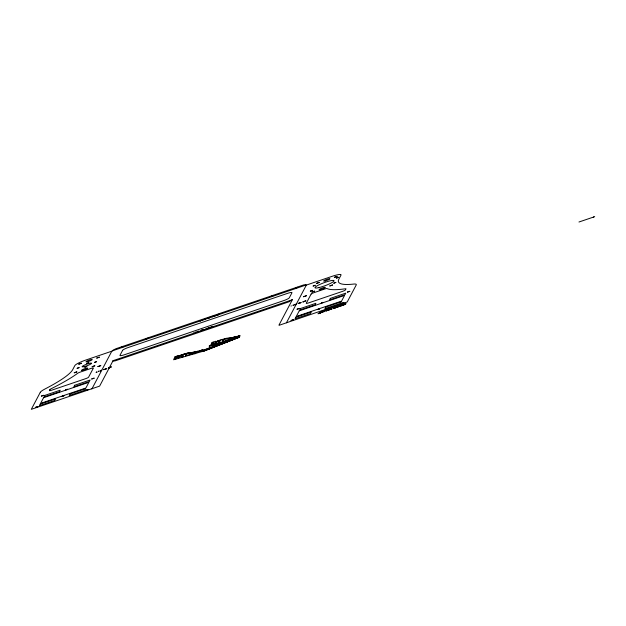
<?xml version="1.0" encoding="UTF-8"?>
<svg xmlns="http://www.w3.org/2000/svg" width="626" height="626" viewBox="0 0 626 626"><rect width="100%" height="100%" fill="white"/><g stroke="black" fill="none" stroke-linecap="round" stroke-linejoin="round"><path stroke-width="0.94" d="M272.999 295.777L270.855 296.599L272.991 295.738M179.059 355.568L174.912 356.828L173.605 359.778L202.3 351.483L202.871 350.169A4.077 0.634 -20.3 0 0 202.714 350.036M202.855 351.358L202.073 351.601L203.059 350.09A4.077 0.634 -20.3 0 0 202.902 349.965L202.096 350.051M234.578 336.999L239.805 335.677A4.077 0.634 -20.3 0 1 239.961 335.802L239.249 337.257L209.225 346.076L239.202 337.195L239.774 335.872A4.077 0.634 -20.3 0 0 239.617 335.747M145.999 338.956L148.198 338.15L146.022 338.995M295.699 288.085L297.898 287.279L295.722 288.124M315.207 285.3L313.023 286.098L315.199 285.253M333.783 283.171L335.974 282.365L333.822 283.21M174.787 359.136L175.131 358.354L176.36 358.002L176.016 358.776L174.787 359.136L175.311 358.307M176.689 357.258L175.452 357.634L175.796 356.859L177.025 356.499L176.681 357.274M175.976 356.804L175.452 357.634M178.723 356.296L179.013 355.638M178.152 357.814L178.653 356.687L180.061 356.28L179.568 357.399L178.152 357.814L178.833 356.632M178.919 356.217L179.2 355.568L175.1 356.726M182.589 356.859L181.344 357.235L181.689 356.46L182.917 356.108L182.573 356.883M182.01 355.732L182.354 354.958L183.582 354.606L183.238 355.38L182.01 355.732L182.534 354.911M181.869 356.405L181.344 357.235M193.817 352.884L193.27 353.62L185.374 355.842L186.525 353.862L193.794 352.837M185.734 355.811L186.548 353.854M201.095 350.795C200.281 351.663 202.331 350.122 200.915 351.061M203.254 351.429L202.566 351.413L239.273 337.218L203.09 351.476M210.508 345.489L212.191 342.367M211.69 344.84L212.034 344.065L213.263 343.713L212.918 344.488L211.69 344.84L212.214 344.01M213.599 342.962L212.355 343.338L212.699 342.563L213.928 342.211L213.583 342.985M212.879 342.516L212.355 343.338M215.054 343.517L215.555 342.391L216.964 341.984L216.471 343.111L215.054 343.517L215.735 342.344M215.634 341.999L215.915 341.35M215.821 341.929L216.103 341.28M219.491 342.571L218.247 342.946L218.591 342.172L219.82 341.812L219.476 342.586M218.912 341.444L219.256 340.669L220.485 340.309L220.141 341.092L218.912 341.444L219.436 340.614M218.771 342.117L218.247 342.946M222.277 341.522L223.059 339.769L224.523 339.276M222.293 341.553L222.825 341.444L223.451 339.566M228.607 340.661L228.631 340.607A4.069 0.626 -20.3 0 1 230.391 340.004L234.562 338.83L204.013 350.685A4.21 0.649 -20.3 0 1 202.589 351.178M230.72 338.588L230.094 339.355L222.637 341.514M234.234 337.516L233.842 337.844A2.692 0.415 -20.3 0 0 233.944 337.954L234.038 337.962M91.889 388.926L111.827 351.186M198.771 331.177L197.315 331.944L198.708 331.303M205.242 318.931L204.303 319.299L205.179 319.049M205.751 329.01L206.776 328.486M286.418 322.82L306.357 285.08M303.876 301.521L302.757 301.951L303.806 301.654M320.332 312.233L322.312 311.2L320.622 311.771M321.435 312.272L321.208 312.695L321.811 312.147L321.373 312.39M323.728 311.49L325.254 311.036M324.276 311.365L324.088 311.717L324.667 311.232M329.213 308.9L325.011 310.692L328.517 309.087M329.957 308.602L331.193 308.227M330.927 309.33C334.19 308.047 329.918 309.275 331.67 309.08M336.631 306.372L334.652 307.421L336.514 306.599M337.265 306.169L339.112 305.535M338.032 305.903L337.797 306.349L338.345 305.801M339.574 305.66L339.785 305.261L339.222 305.864L341.326 304.737L340.763 305.339L340.967 304.948M343.173 304.885L342.954 305.308L343.549 304.752L343.118 305.003M593.589 217.214L593.816 216.784M317.789 309.526L319.589 308.908L317.828 309.573M65.558 389.896L67.342 389.239M67.35 389.286L65.573 389.935M322.977 302.452L321.263 303.062L323.016 302.35M233.913 337.727L233.647 337.923A2.692 0.415 -20.3 0 0 233.756 338.024L234.288 337.946M175.491 356.883L175.39 356.812M177.354 357.415L177.236 357.462M184.232 354.332L184.099 354.293M196.353 351.812L196.22 351.773M195.828 352.986L195.68 352.954M211.408 345.051L211.275 345.012M231.276 338.713L231.972 338.33L231.354 338.658M334.37 308.078L335.317 307.749L333.963 308.289L334.933 307.882M335.888 307.562L336.452 307.343L335.489 307.734L336.835 307.233L335.489 307.773L336.436 307.413M104.589 369.262L104.847 369.152C105.598 369.489 103.501 369.34 104.941 369.34M181.18 356.264L181.243 356.217M200.054 350.67L200.085 350.654M214.147 343.165L214.217 343.158M221.088 340.067L220.9 340.035M219.82 342.579L219.882 342.524M233.725 337.805L235.736 337.132A2.692 0.415 -20.3 0 1 235.838 337.242L235.133 337.719M300.324 302.796L301.216 302.491L300.316 302.945M200.273 320.739L201.095 320.465L199.937 320.903L200.523 320.637M193.802 332.993C194.318 332.782 193.997 332.852 194.052 332.883M291.027 306.012C291.536 305.801 291.215 305.871 291.278 305.911M325.841 310.246L326.631 309.972M342.125 304.705L342.923 304.439M194.365 352.782L194.451 352.954M231.268 338.486L231.675 338.58M207.668 318.165L207.308 318.274M201.189 330.371L200.969 330.481M298.054 303.54L298.187 303.508M103.806 369.551L103.36 369.676L103.72 369.496M212.441 342.563L212.394 342.492M218.231 341.992L218.106 342.007M233.514 337.899L233.295 337.946M174.427 359.293L174.451 359.379M182.98 356.82L182.941 356.906M236.19 337.109L236.174 337.187M239.226 337.242L202.777 351.358M194.177 352.853L195.077 352.649L194.537 352.688M237.997 336.506C237.371 337.312 238.866 335.935 237.911 336.765M180.844 355.067L188.058 352.986A3.427 0.532 -20.3 0 1 189.6 352.704L189.788 352.626A3.427 0.532 -20.3 0 0 188.246 352.915L181.031 354.997L180.178 355.912M217.934 340.708L217.081 341.624M345.137 303.79L345.622 303.399L343.909 303.978L345.975 303.367L343.721 304.283L344.691 303.962M238.24 336.686L237.833 336.819M194.741 352.892L194.263 353.025M201.298 350.99L200.93 351.108M338.987 306.427L339.566 306.2L337.954 306.936L339.55 306.349L338.486 306.623M197.026 352.493L199.42 351.327A3.889 0.603 -20.3 0 0 199.24 351.225L196.454 352.336A3.889 0.603 -20.3 0 0 196.627 352.446M329.988 309.51L330.747 309.205L328.493 310.222L329.832 309.51M198.184 352.156L196.689 352.524M209.835 317.609L210.352 317.39L209.327 317.75L210.469 317.218L209.671 317.578M226.502 338.408L226.69 338.337A3.427 0.532 -20.3 0 0 225.149 338.619L224.961 338.689A3.427 0.532 -20.3 0 1 226.502 338.408L228.13 338.243M238.529 335.841L238.983 335.732M202.949 350.38L228.756 340.387M194.952 353.698L195.492 353.502M202.816 350.67L228.631 340.607M197.55 351.562L196.267 352.415A3.889 0.603 -20.3 0 0 196.439 352.516L196.744 352.454M204.733 319.064L203.786 319.69L204.898 319.182M198.262 331.318L197.597 331.623L198.426 331.428M100.958 370.443L100.293 370.756L101.404 370.428M295.48 304.338L294.815 304.651L295.926 304.322M335.935 306.568L335.356 306.881L336.545 306.544M218.771 314.299L217.848 314.823L219.358 314.095L218.091 314.737L218.591 314.628M212.3 326.545L211.377 327.069L212.887 326.349L211.619 326.991L212.12 326.874M101.115 370.561L100.011 371.069L101.717 370.185M295.644 304.455L294.533 304.964L296.239 304.079M108.947 367.728L108.235 368.057L109.276 367.759M303.477 301.622L303.36 301.802M112.876 350.67L305.527 285.198M113.314 360.584L292.123 299.815M109.174 367.955L109.597 367.509L108.83 367.908M578.964 222.011L592.705 217.339M593.205 217.167L594.7 216.666M337.696 306.842L336.874 307.366L337.727 306.779M234.601 337.907L235.079 337.743L233.96 338.032M212.003 342.438L215.962 341.272M217.746 340.779L225.149 338.619M215.774 342.007L217.159 341.585M209.225 346.076L228.255 340.575M178.872 356.296L180.257 355.873M197.675 351.288L202.284 349.981M233.921 337.179L234.766 336.929M197.018 351.468L197.863 351.217M233.263 337.344L234.108 337.101M196.361 351.64L197.206 351.397M232.614 337.5L233.451 337.273M196.548 351.562L195.077 351.937M231.98 337.649L232.802 337.43M201.666 350.145L202.081 350.02M195.899 351.718L193.841 352.195M231.354 337.782L232.168 337.578M230.744 337.899L231.542 337.711M194.639 352L192.667 352.399M230.149 338.009L230.931 337.829M230.337 337.938L228.459 338.259M193.434 352.227L192.104 352.485M229.758 338.032L226.956 338.392M194.717 353.729L195.116 353.651M238.999 335.763L239.695 335.653M318.994 313.368L318 313.782L319.041 313.266M191.556 352.555L192.292 352.407M191.04 352.61L191.744 352.477M190.531 352.657L191.227 352.54M197.034 352.438L196.556 352.524M202.292 350.028L202.793 349.95M190.054 352.688L190.719 352.579M189.6 352.704L190.241 352.61M224.554 339.276L230.697 338.541M320.606 312.734L319.62 313.149L320.997 312.617L319.753 312.992L320.606 312.734M310.324 291.129L312.53 290.354L310.339 291.113M341.984 305.48L340.505 306.137L341.984 305.48M334.37 277.341L337.117 276.356L334.37 277.341M322.969 311.944L323.478 311.576L321.967 312.437L322.969 311.944M84.839 367.172L86.928 366.413L84.846 367.157M74.236 372.814L76.975 371.821L74.275 372.76M327.007 310.574L328.314 310.026L326.06 311.044L327.007 310.574M77.139 368.307L79.228 367.556L77.147 368.291M78.798 364.183L81.544 363.213L78.837 364.129M86.771 363.51L88.876 362.783L86.811 363.463M92.171 366.719L94.917 365.74L92.186 366.687M94.573 362.384L96.662 361.632L94.581 362.368M96.725 358.088L99.471 357.117L96.74 358.064M97.867 366.633L100.864 365.576L97.914 366.578M121.1 347.407L123.299 346.64L121.115 347.383M303.563 296.732L306.56 295.675L303.563 296.732M311.881 292.052L314.628 291.082L311.897 292.029M316.443 283.429L319.19 282.451L316.443 283.429M329.816 285.957L332.547 284.971L329.816 285.957M336.467 278.077L338.658 277.287L336.483 278.054M40.299 392.306L31.3 409.334L99.62 386.117L113.173 360.459L113.016 361.147L115.223 360.842L289.04 301.771L292.475 299.533L278.922 325.191L279.799 325.066L347.234 301.975L356.241 284.94A16.01 2.481 -20.3 0 0 353.635 284.071A90.715 14.038 -20.3 0 1 338.869 279.141L341.021 275.072A10.673 1.651 -20.3 0 0 332.195 276.301L305.418 285.401L305.824 284.627L303.618 284.94L115.951 348.713L113.173 350.098L112.766 350.873L85.989 359.973A10.673 1.651 -20.3 0 0 74.885 365.514L72.741 369.575A90.715 14.038 -20.3 0 1 45.166 388.895A16.01 2.481 -20.3 0 0 40.299 392.306M40.22 404.052L39.368 405.664L54.806 400.421L55.667 398.801L40.22 404.052M43.585 397.69L40.565 403.402L85.887 388.003L88.908 382.283L43.585 397.69M44.782 395.421L43.93 397.04L59.368 391.798L60.221 390.178L44.782 395.421M49.947 389.505L49.407 390.538A2.668 0.415 -20.3 0 0 51.614 390.225L85.778 378.62A2.668 0.415 -20.3 0 0 88.556 377.235L93.399 368.065A2.668 0.415 -20.3 0 0 91.193 368.378L80.245 372.094A2.668 0.415 -20.3 0 0 77.655 373.292A99.135 15.337 -20.3 0 1 50.831 388.902A2.668 0.415 -20.3 0 0 49.947 389.505M70.104 393.895L69.251 395.515L84.69 390.264L85.543 388.644L70.104 393.895M74.666 385.272L73.813 386.884L89.252 381.641L90.105 380.021L74.666 385.272M98.618 371.234C97.938 372.079 99.98 370.655 98.618 371.234M109.973 367.376L111.326 366.922L109.973 367.376M122.633 350.294L119.942 355.38A5.337 0.829 -20.3 0 0 124.355 354.77L283.735 300.605A5.337 0.829 -20.3 0 0 289.282 297.835L291.974 292.749A5.337 0.829 -20.3 0 0 287.561 293.359L128.181 347.524A5.337 0.829 -20.3 0 0 122.633 350.294M195.922 332.109C195.249 332.946 197.284 331.522 195.922 332.109M202.394 319.863C201.697 320.653 203.771 319.307 202.394 319.863M212.159 316.545L211.964 316.912L213.513 316.083L212.159 316.545M293.14 305.128C292.467 305.973 294.502 304.549 293.14 305.128M295.895 317.163L295.042 318.783L310.48 313.532L311.333 311.92L295.895 317.163M299.259 310.801L296.239 316.521L341.561 301.114L344.582 295.402L299.259 310.801M300.457 308.54L299.596 310.16L315.034 304.909L315.895 303.289L300.457 308.54M304.502 301.27L305.848 300.816L304.502 301.27M311.114 294.079L306.278 303.242A2.668 0.415 -20.3 0 0 308.477 302.937L342.649 291.325A2.668 0.415 -20.3 0 0 345.419 289.94L345.967 288.915A2.668 0.415 -20.3 0 0 345.474 288.774A99.135 15.337 -20.3 0 1 327.022 288.547A2.668 0.415 -20.3 0 0 324.839 288.977L313.892 292.694A2.668 0.415 -20.3 0 0 311.114 294.079M319.166 313.039L318.939 313.469L319.542 312.914L319.166 313.039M320.598 311.959L321.858 311.576L320.598 311.959M322.813 311.028L322.546 311.529L325.043 310.269L322.813 311.028M325.778 307.006L324.925 308.626L340.364 303.383L341.217 301.763L325.778 307.006M330.34 298.383L329.479 300.003L344.918 294.752L345.779 293.14L330.34 298.383M330.012 308.759L331.076 308.446L330.012 308.759M333.501 307.632L334.863 306.928L332.727 307.656L333.501 307.632M333.447 308.188L333.22 308.61L333.822 308.062L333.447 308.188M342.414 305.144L342.195 305.566L342.79 305.011L342.414 305.144M343.94 304.619L343.721 305.05L345.834 303.978L343.94 304.619M62.131 396.391L63.899 395.749L62.131 396.391M208.067 318.016L209.1 317.734L208.067 318.016M201.595 330.262L202.628 329.902L201.595 330.262M298.813 303.289L299.846 302.921L298.813 303.289M41.41 396.07L43.82 395.311L41.41 396.07M35.432 407.393L37.842 406.626L35.432 407.393M91.709 378.973L94.119 378.159L91.709 378.973M85.731 390.295L88.141 389.536L85.731 390.295M297.084 309.189L299.494 308.422L297.084 309.189M291.098 320.504L293.508 319.69L291.098 320.504M347.383 292.092L349.793 291.333L347.383 292.092M341.405 303.414L343.815 302.648L341.405 303.414M105.661 368.902L106.686 368.597L105.661 368.902M202.965 329.777L203.998 329.472L202.965 329.777M208.364 317.891L208.888 317.812L208.364 317.891M201.893 330.137L202.417 330.058L201.893 330.137M299.111 303.156L299.635 303.078L299.111 303.156M216.306 315.222C217.879 315.136 217.942 314.534 216.306 315.222M209.835 327.468C212.394 326.717 209.82 327.57 209.835 327.468M215.305 315.676C211.932 316.67 216.432 315.261 215.305 315.676M208.834 327.922C205.484 328.9 209.953 327.547 208.834 327.922M97.046 371.977L96.193 372.321L97.046 371.977M105.927 368.8L106.475 368.675L105.927 368.8M209.702 317.429L210.25 317.296L209.702 317.429M203.231 329.675L203.802 329.605L203.231 329.675M342.007 304.792L341.303 305.159L342.852 304.22L343.486 304.416L342.007 304.792M318.798 287.624A10.196 1.581 -20.3 0 0 334.01 280.996A10.196 1.581 -20.3 0 0 320.684 284.055A10.196 1.581 -20.3 0 0 318.798 287.624M84.017 366.672A5.071 0.782 -20.3 0 0 91.584 363.377A5.071 0.782 -20.3 0 0 84.956 364.903A5.071 0.782 -20.3 0 0 84.017 366.672M325.34 280.918A3.31 0.509 -20.3 0 0 329.879 278.773A3.31 0.509 -20.3 0 0 325.105 280.057A3.31 0.509 -20.3 0 0 325.34 280.918M320.778 289.541A3.31 0.509 -20.3 0 0 325.324 287.397A3.31 0.509 -20.3 0 0 320.551 288.68A3.31 0.509 -20.3 0 0 320.778 289.541M83.141 370.295A3.31 0.509 -20.3 0 0 87.679 368.158A3.31 0.509 -20.3 0 0 82.906 369.434A3.31 0.509 -20.3 0 0 83.141 370.295M87.695 361.671A3.31 0.509 -20.3 0 0 92.233 359.527A3.31 0.509 -20.3 0 0 87.46 360.811A3.31 0.509 -20.3 0 0 87.695 361.671"/></g></svg>
